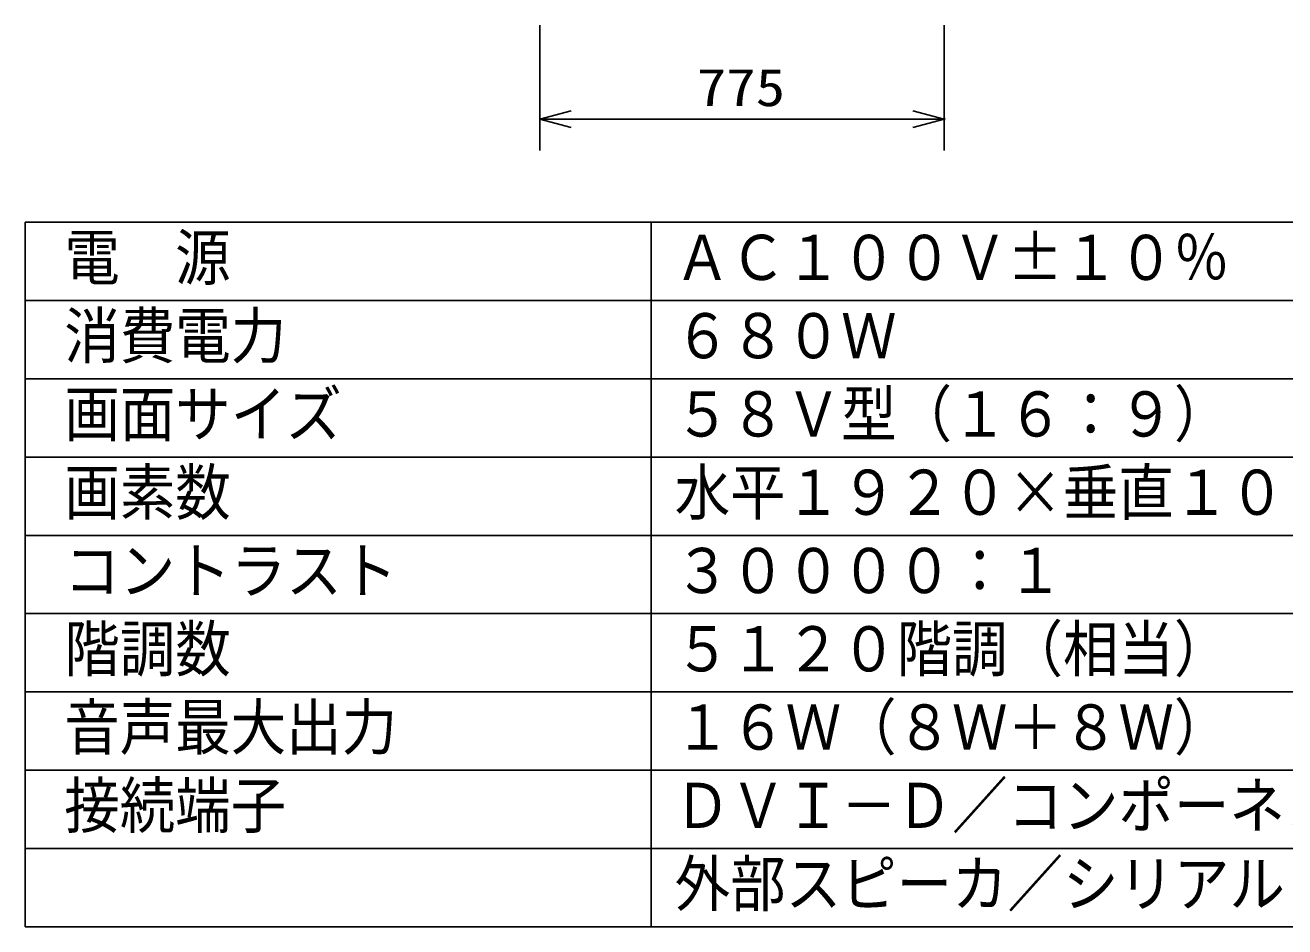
# Model space of a CAD drawing. Units: millimetres, scale not verified. Extents: x -63 to 63, y -57 to 57.
# Drawn here: x -62.5 to 18, y -56.5 to 1.1 of the extents above; entities that cross this region are included whole.
import ezdxf
from ezdxf.enums import TextEntityAlignment as Align

# ---------------------------------------------------------------- set-up
doc = ezdxf.new("R2010")
doc.units = ezdxf.units.MM
doc.header["$LTSCALE"] = 0.190236
doc.header["$PDMODE"] = 32
doc.header["$PDSIZE"] = 0.0951
for name, color, linetype in [('0-1_SUNPO', 3, 'Continuous'), ('0-2_TOUROKU', 7, 'Continuous'), ('0-3_MOJI1', 2, 'Continuous'), ('0-4_WAKU', 1, 'Continuous')]:
    doc.layers.add(name, color=color, linetype=linetype)
doc.styles.add('ＭＳ ゴシック', font='')
doc.styles.get('ＭＳ ゴシック').set_extended_font_data('MS Gothic')

# ---------------------------------------------------------------- blocks, each defined once
blk = doc.blocks.new('_OPEN30')
at = {"layer": '0-2_TOUROKU'}
blk.add_line((0, 0), (-1, 0), dxfattribs=at)
blk.add_lwpolyline([(-1, 0.26795), (0, 0), (-1, -0.26795)], dxfattribs=at)

msp = doc.modelspace()

# ---------------------------------------------------------------- linework, layer by layer
at = {"layer": '0-1_SUNPO'}
for p, q in [((-29.6189, 1.0847), (-29.6189, -6.9153)), ((-3.7855, 1.0847), (-3.7855, -6.9153)), ((-27.6189, -4.9153), (-5.7855, -4.9153))]:
    msp.add_line(p, q, dxfattribs=at)
at = {"layer": '0-2_TOUROKU'}
msp.add_point((-3.7855, -4.9153), dxfattribs=at)
at = {"layer": '0-4_WAKU', "color": 4}
for p, q in [((-62.5001, -11.5), (-62.5001, -56.5001)), ((-62.5001, -11.5), (62.5001, -11.5)), ((-22.5, -11.5), (-22.5, -56.5001)), ((62.5001, -56.5001), (-62.5001, -56.5001))]:
    msp.add_line(p, q, dxfattribs=at)
at = {"layer": '0-4_WAKU'}
for p, q in [((-62.5001, -16.5), (62.5001, -16.5)), ((-62.5001, -21.5), (62.5001, -21.5)), ((-62.5001, -26.5), (62.5001, -26.5)), ((-62.5001, -31.5001), (62.5001, -31.5001)), ((-62.5001, -36.5001), (62.5001, -36.5001)), ((-62.5001, -41.5001), (62.5001, -41.5001)), ((-62.5001, -46.5001), (62.5001, -46.5001)), ((-62.5001, -51.5001), (62.5001, -51.5001))]:
    msp.add_line(p, q, dxfattribs=at)

# ---------------------------------------------------------------- block references
at = {"layer": '0-1_SUNPO', "xscale": 2, "yscale": 2, "rotation": 180}
msp.add_blockref('_OPEN30', (-29.6189, -4.9153), dxfattribs=at)
at = {"layer": '0-1_SUNPO', "xscale": 2, "yscale": 2}
msp.add_blockref('_OPEN30', (-3.7855, -4.9153), dxfattribs=at)

# ---------------------------------------------------------------- texts
at = {"layer": '0-1_SUNPO', "style": 'ＭＳ ゴシック', "width": 1.15}
msp.add_text('775', height=2.406, dxfattribs=at).set_placement((-19.5893, -4.8057), align=Align.BOTTOM_LEFT)
at = {"layer": '0-3_MOJI1', "style": 'ＭＳ ゴシック', "width": 0.9}
for s, p in [('電  源', (-60.0001, -16.0551)), ('ＡＣ１００Ｖ±１０％\u3000５０Ｈｚ／６０Ｈｚ', (-21, -16.0551)), ('消費電力', (-60.0001, -21.0552)), ('６８０Ｗ', (-21, -21.0552)), ('画面サイズ', (-60.0001, -26.0552)), ('５８Ｖ型（１６：９）', (-21, -26.0552)), ('画素数', (-60.0001, -31.0552)), ('水平１９２０×垂直１０８０\u3000画素', (-21, -31.0552)), ('コントラスト', (-60.0001, -36.0552)), ('３００００：１', (-21, -36.0552)), ('階調数', (-60.0001, -41.0552)), ('５１２０階調（相当）', (-21, -41.0552)), ('１６Ｗ（８Ｗ＋８Ｗ）', (-21, -46.0552)), ('音声最大出力', (-60.0001, -46.0552)), ('接続端子', (-60.0001, -51.0552)), ('ＤＶＩ－Ｄ／コンポーネントビデオ／ＰＣ', (-21, -51.0552)), ('外部スピーカ／シリアル', (-21, -56.0552))]:
    msp.add_text(s, height=2.887, dxfattribs=at).set_placement(p, align=Align.BOTTOM_LEFT)

doc.saveas('drawing.dxf')
